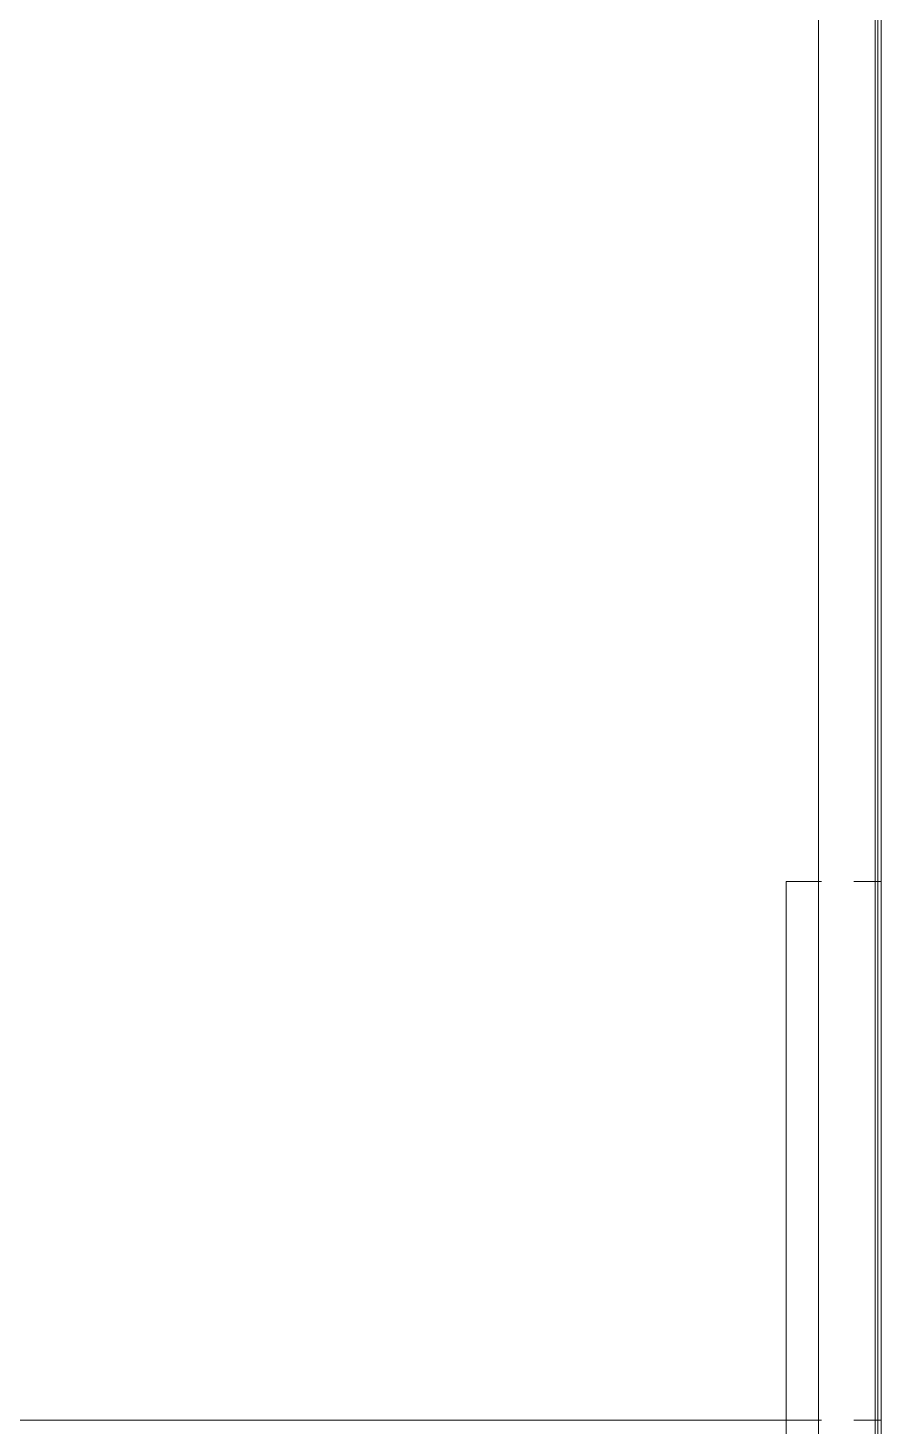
# Model space of a CAD drawing. Header units: inches. Extents: x -4235 to -464, y 9767 to 12347.
# Drawn here: x -3866.15 to -3861.6, y 10736.1 to 10743.56 of the extents above; entities that cross this region are included whole.
import ezdxf

# ---------------------------------------------------------------- set-up
doc = ezdxf.new("R2010")
doc.units = ezdxf.units.IN
doc.header["$MEASUREMENT"] = 0
doc.layers.add('A-WALL-5', color=113, linetype='Continuous', lineweight=9)

# ---------------------------------------------------------------- blocks, each defined once
blk = doc.blocks.new('Basic Wall _ EXT - FIBER CEMENT - LARGE - ___-2162461-BACKGROUND - RCP - 3RD FLOOR')
at = {"layer": 'A-WALL-5'}
for p, q in [((-3861.9331, 11995.7742), (-3861.9331, 9978.9803)), ((-3861.63, 11995.7742), (-3861.63, 9981.7512)), ((-3861.63, 11995.7742), (-3861.63, 9981.7512)), ((-3861.6155, 11995.7742), (-3861.6155, 9981.7508)), ((-3861.5987, 11995.7742), (-3861.5987, 9981.7504)), ((-3861.5987, 11995.7742), (-3861.5987, 9981.7504))]:
    blk.add_line(p, q, dxfattribs=at)
blk = doc.blocks.new('Walls 59 - Walls 1-2574702-BACKGROUND - RCP - 3RD FLOOR')
at = {"layer": 'A-WALL-5'}
for p, q in [((-3862.1046, 10739.0061), (-3861.9162, 10739.0061)), ((-3862.1046, 10739.0061), (-3862.1046, 10732.5061)), ((-3862.1046, 10736.1343), (-3862.1046, 10739.0061)), ((-3861.7436, 10739.0061), (-3861.5987, 10739.0061)), ((-3906.2134, 10736.1311), (-3862.1046, 10736.1311)), ((-3862.1046, 10736.1311), (-3861.9162, 10736.1311)), ((-3861.7436, 10736.1311), (-3861.5987, 10736.1311))]:
    blk.add_line(p, q, dxfattribs=at)

msp = doc.modelspace()

# ---------------------------------------------------------------- block references
at = {"layer": 'A-WALL-5'}
for name in ['Basic Wall _ EXT - FIBER CEMENT - LARGE - ___-2162461-BACKGROUND - RCP - 3RD FLOOR', 'Walls 59 - Walls 1-2574702-BACKGROUND - RCP - 3RD FLOOR']:
    msp.add_blockref(name, (0, 0), dxfattribs=at)

doc.saveas('drawing.dxf')
